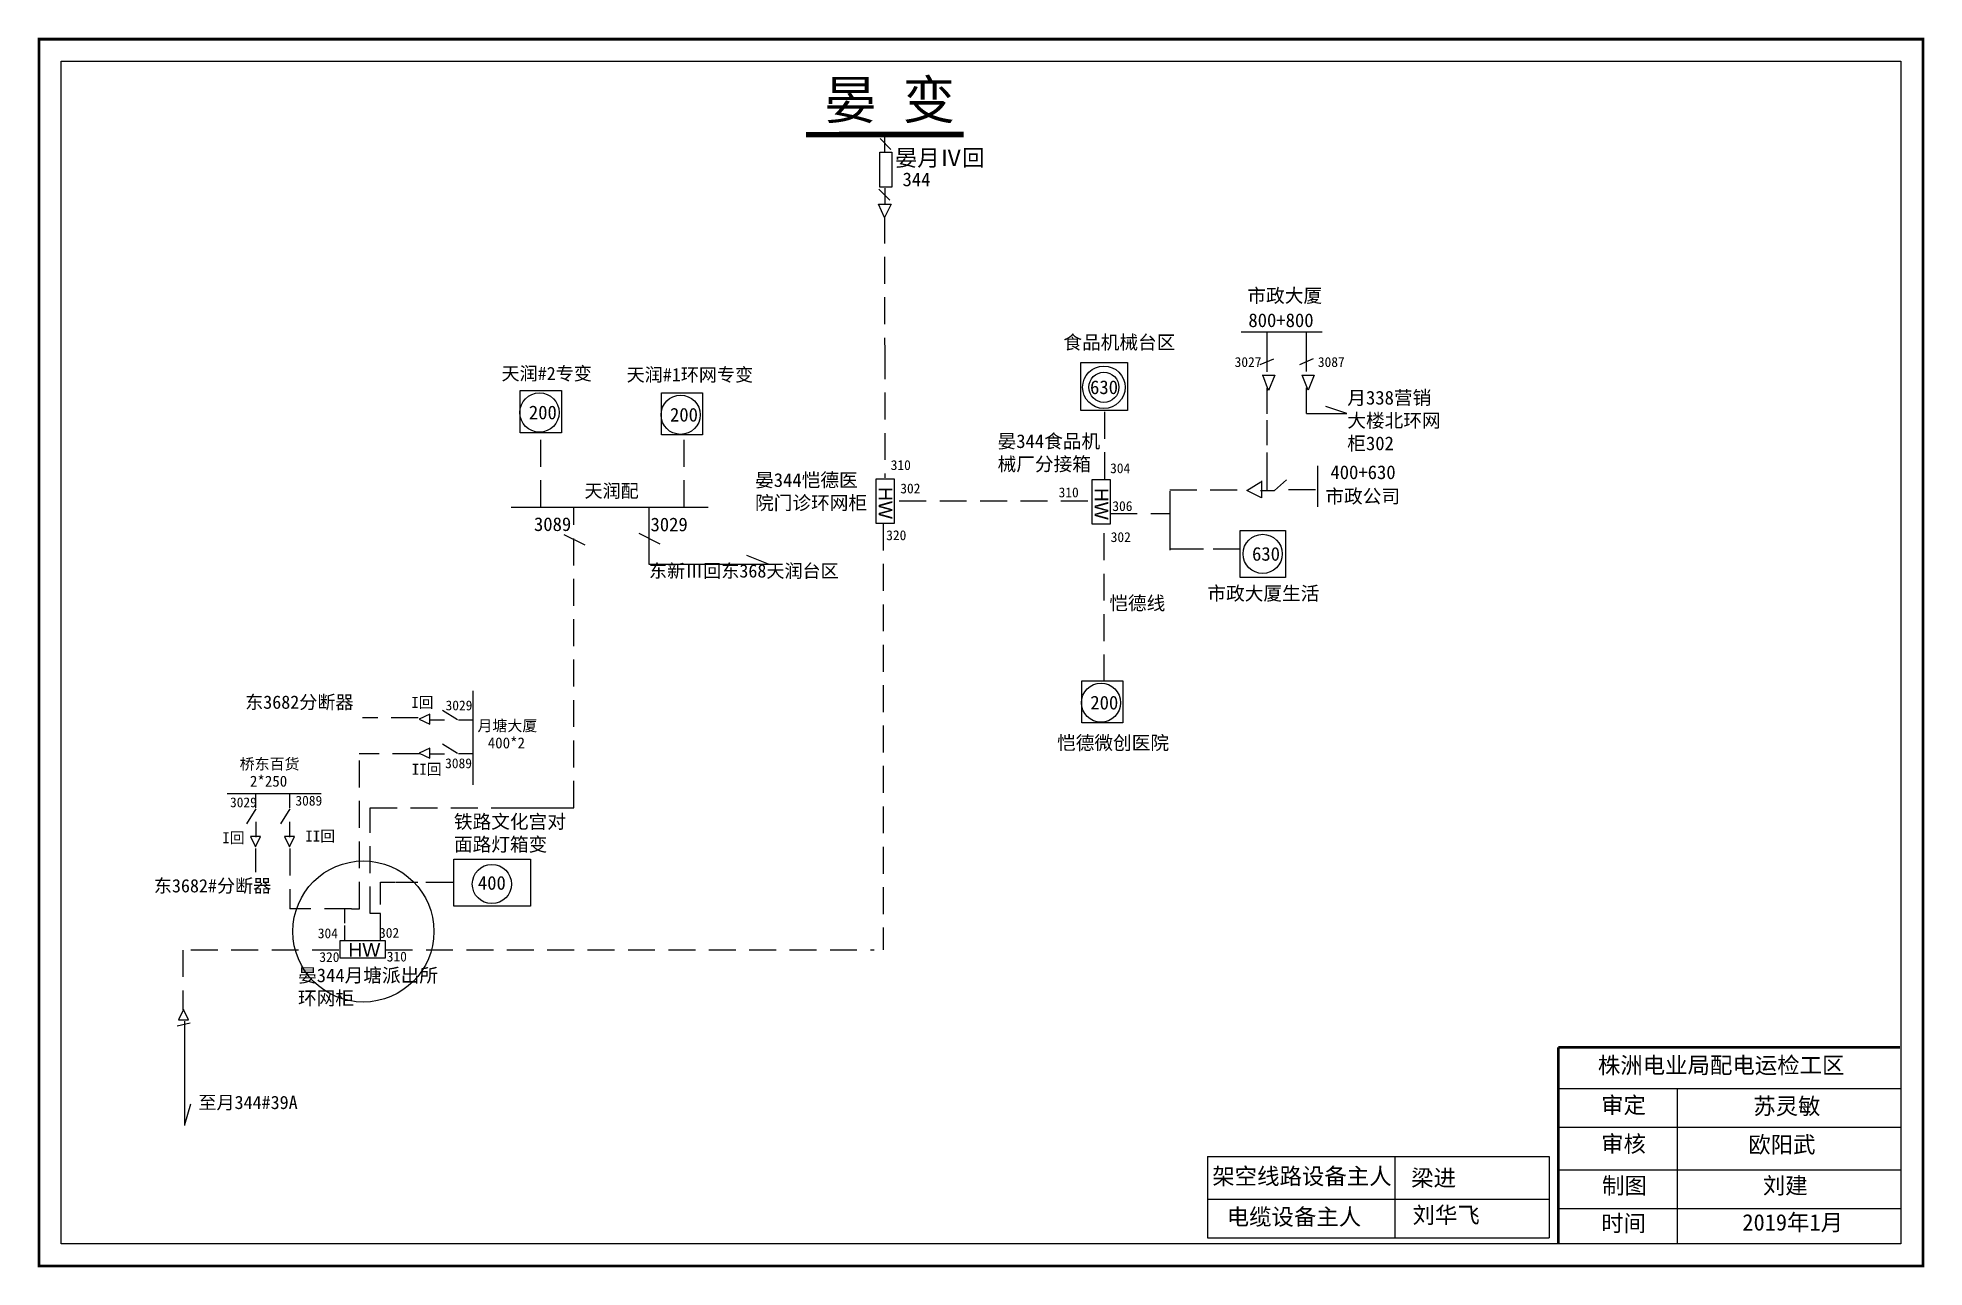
# Model space of a CAD drawing. Extents: x 0 to 344, y 0 to 224.
import ezdxf

# ---------------------------------------------------------------- set-up
doc = ezdxf.new("R2010")
doc.units = 0
doc.header["$LTSCALE"] = 0.774411
doc.linetypes.add('ACAD_ISO02W100', pattern=[15, 12, -3])
doc.linetypes.add('DASHED2', pattern=[9.525, 6.35, -3.175])
doc.layers.get('0').update_dxf_attribs({"linetype": 'CONTINUOUS'})
doc.styles.get("Standard").update_dxf_attribs({"font": '', "height": 2.5})
doc.styles.add('字体', font='', dxfattribs={"height": 2.5})
doc.styles.get('Standard').set_extended_font_data('SimSun')
doc.styles.get('字体').set_extended_font_data('楷体_GB2312')

msp = doc.modelspace()

# ---------------------------------------------------------------- linework, layer by layer
at = {"linetype": 'Continuous'}
for p, q in [((155.47, 203.77), (153.49, 205.75)), ((155.25, 194.54), (153.27, 196.52)), ((153.22, 193.8), (155.51, 193.8)), ((154.3, 191.38), (153.22, 193.8)), ((155.51, 193.8), (154.3, 191.38)), ((220.43, 141.52), (223.04, 143.09)), ((223.15, 140.16), (220.43, 141.52)), ((223.14, 143.3), (223.15, 140.16)), ((79.11, 104.94), (79.11, 87.79)), ((71.25, 100.66), (69.35, 99.75)), ((71.25, 98.84), (71.25, 100.66)), ((76.35, 99.67), (73.58, 101.38)), ((69.35, 99.75), (71.25, 98.84)), ((71.16, 99.65), (73.93, 99.65)), ((76.48, 99.67), (79.11, 99.67)), ((71.25, 94.47), (69.35, 93.56)), ((69.35, 93.56), (71.25, 92.65)), ((71.16, 93.46), (73.93, 93.46)), ((71.25, 92.65), (71.25, 94.47)), ((76.35, 93.48), (73.58, 95.2)), ((76.48, 93.48), (79.11, 93.48)), ((34.26, 86.2), (51.41, 86.2)), ((39.52, 83.56), (39.52, 86.2)), ((45.71, 83.56), (45.71, 86.2)), ((39.52, 83.43), (37.81, 80.66)), ((45.71, 83.43), (44, 80.66)), ((39.54, 78.25), (39.54, 81.01)), ((45.73, 78.25), (45.73, 81.01)), ((40.36, 78.33), (38.54, 78.33)), ((38.54, 78.33), (39.45, 76.44)), ((39.45, 76.44), (40.36, 78.33)), ((46.55, 78.33), (44.73, 78.33)), ((44.73, 78.33), (45.64, 76.44)), ((45.64, 76.44), (46.55, 78.33)), ((26.29, 46.79), (25.38, 44.9)), ((25.38, 44.9), (27.2, 44.9)), ((27.2, 44.9), (26.29, 46.79)), ((277.36, 32.37), (339.73, 32.37)), ((299.01, 32.36), (299.01, 4.03)), ((277.36, 25.26), (339.73, 25.26)), ((213.28, 19.92), (213.28, 5.07)), ((213.28, 19.92), (275.65, 19.92)), ((247.49, 19.92), (247.49, 5.07)), ((275.65, 19.92), (275.65, 5.07)), ((277.36, 17.51), (339.73, 17.51)), ((213.28, 12.17), (275.65, 12.17)), ((277.36, 10.41), (339.73, 10.41)), ((213.28, 5.07), (275.65, 5.07))]:
    msp.add_line(p, q, dxfattribs=at)
at = {"linetype": 'ACAD_ISO02W100'}
msp.add_line((154.33, 203.27), (154.33, 206.36), dxfattribs=at)
msp.add_line((154.37, 196.7), (154.37, 193.78))
at = {"color": 7, "linetype": 'DASHED2'}
for p, q in [((154.3, 191.54), (154.33, 166.76)), ((154.33, 166.76), (154.33, 143.84)), ((194.55, 143.6), (194.55, 156.02)), ((206.39, 141.62), (220.49, 141.62)), ((191.42, 139.59), (156.16, 139.59)), ((154.03, 135.48), (154.03, 57.64)), ((194.41, 106.66), (194.41, 134.91)), ((195.53, 137.32), (206.48, 137.32)), ((69.4, 93.47), (58.38, 93.47)), ((58.42, 65.17), (58.42, 93.42)), ((65, 70.02), (69.1, 70.01)), ((70.55, 70.01), (75.64, 70.01)), ((56.95, 65.17), (45.73, 65.17)), ((55.78, 62.53), (55.78, 65.17)), ((26.15, 57.62), (26.15, 46.68)), ((54.69, 57.62), (26.15, 57.62)), ((63.21, 57.64), (152.39, 57.64))]:
    msp.add_line(p, q, dxfattribs=at)
at = {"color": 0, "linetype": 'Continuous'}
for p, q in [((219.42, 170.49), (234.2, 170.49)), ((224.15, 163.21), (224.15, 170.3)), ((231.38, 163.26), (231.38, 170.35)), ((222.87, 164.5), (225.37, 165.54)), ((230.11, 164.55), (232.61, 165.59)), ((223.27, 162.55), (225.54, 162.55)), ((224.4, 159.8), (223.35, 162.55)), ((225.54, 162.55), (224.4, 159.8)), ((230.51, 162.6), (232.77, 162.6)), ((231.64, 159.86), (230.59, 162.6)), ((232.77, 162.6), (231.64, 159.86)), ((224.14, 155.53), (224.14, 160.21)), ((231.38, 155.58), (231.38, 160.26)), ((231.36, 155.55), (238.71, 155.55)), ((238.73, 155.55), (234.87, 156.88)), ((26.55, 25.75), (27.65, 29.56))]:
    msp.add_line(p, q, dxfattribs=at)
at = {"color": 0, "linetype": 'DASHED2'}
for p, q in [((91.54, 138.48), (91.54, 152.06)), ((117.73, 138.48), (117.73, 152.23)), ((97.56, 83.59), (97.56, 138.48)), ((60.37, 64.29), (60.37, 83.59)), ((60.37, 83.59), (87.18, 83.59)), ((62.24, 64.29), (60.37, 64.29))]:
    msp.add_line(p, q, dxfattribs=at)
at = {"color": 7, "linetype": 'Continuous'}
for p, q in [((224.14, 149.82), (224.14, 154.35)), ((224.14, 141.5), (224.14, 148.44)), ((233.41, 138.55), (233.41, 146.03)), ((206.46, 130.63), (206.48, 141.42)), ((222.96, 141.5), (225.52, 141.5)), ((225.52, 141.5), (227.69, 143.47)), ((228.08, 141.7), (233.01, 141.7)), ((206.43, 130.87), (212.54, 130.87)), ((214.31, 130.87), (219.24, 130.87)), ((62.24, 65.91), (62.24, 70.02)), ((62.24, 70.02), (64.88, 70.02)), ((55.78, 59.3), (55.78, 62.09)), ((56.95, 65.17), (58.42, 65.17)), ((62.24, 59.3), (62.24, 64.29)), ((25.13, 43.8), (27.49, 44.34)), ((26.48, 44.66), (26.48, 25.59))]:
    msp.add_line(p, q, dxfattribs=at)
at = {"color": 0}
for p, q in [((86.14, 138.48), (122.11, 138.48)), ((111.29, 138.48), (111.29, 128.05)), ((95.73, 133.51), (99.57, 131.57)), ((109.46, 133.75), (113.29, 131.8)), ((111.29, 128.05), (133.14, 128.05)), ((133.14, 128.05), (129.18, 129.63)), ((87.18, 83.59), (97.56, 83.59))]:
    msp.add_line(p, q, dxfattribs=at)
at = {"linetype": 'DASHED2'}
for p, q in [((69.14, 100), (58.96, 100)), ((39.47, 76.14), (39.47, 71.86)), ((45.74, 76.14), (45.73, 65.17))]:
    msp.add_line(p, q, dxfattribs=at)
at = {"linetype": 'Continuous', "const_width": 0.5}
msp.add_lwpolyline([(-0.07, 223.92), (343.9, 223.92), (343.9, -0.04), (-0.07, -0.04)], close=True, dxfattribs=at)
at = {"linetype": 'Continuous'}
msp.add_lwpolyline([(3.98, 219.88), (339.86, 219.88), (339.86, 4), (3.98, 4)], close=True, dxfattribs=at)
for points, const_width in [([(168.78, 206.52), (139.96, 206.49)], 1), ([(277.32, 39.87), (277.32, 4.14)], 0.5), ([(277.36, 39.87), (339.73, 39.87)], 0.5)]:
    msp.add_lwpolyline(points, dxfattribs=dict(at, const_width=const_width))
at = {"linetype": 'ACAD_ISO02W100'}
msp.add_lwpolyline([(155.66, 196.87), (153.45, 196.87), (153.45, 203.27), (155.66, 203.27)], close=True, dxfattribs=at)
at = {"color": 0, "linetype": 'Continuous'}
for points in [[(190.15, 164.87), (198.68, 164.87), (198.68, 156.15), (190.15, 156.15)], [(219.26, 134.19), (227.51, 134.19), (227.51, 125.65), (219.26, 125.65)], [(190.31, 106.78), (197.81, 106.78), (197.81, 99.09), (190.31, 99.09)]]:
    msp.add_lwpolyline(points, close=True, dxfattribs=at)
at = {"color": 0}
for points in [[(87.79, 159.75), (95.29, 159.75), (95.29, 152.06), (87.79, 152.06)], [(113.56, 159.33), (121.06, 159.33), (121.06, 151.65), (113.56, 151.65)]]:
    msp.add_lwpolyline(points, close=True, dxfattribs=at)
at = {"color": 7, "linetype": 'Continuous'}
for points in [[(152.77, 143.66), (156.04, 143.66), (156.04, 135.49), (152.77, 135.49)], [(192.23, 143.52), (195.5, 143.52), (195.5, 135.35), (192.23, 135.35)], [(75.68, 74.19), (89.68, 74.19), (89.68, 65.66), (75.68, 65.66)], [(63.09, 59.38), (63.09, 56.11), (54.92, 56.11), (54.92, 59.38)]]:
    msp.add_lwpolyline(points, close=True, dxfattribs=at)
at = {"color": 0, "linetype": 'Continuous'}
for centre, radius in [((194.36, 160.36), 3.88), ((194.36, 160.36), 2.75), ((223.35, 129.94), 3.58), ((193.83, 102.78), 3.58)]:
    msp.add_circle(centre, radius, dxfattribs=at)
at = {"color": 0}
for centre in [(91.3, 155.75), (117.07, 155.34)]:
    msp.add_circle(centre, 3.58, dxfattribs=at)
at = {"color": 1, "linetype": 'Continuous'}
msp.add_circle((59.15, 61.01), 12.88, dxfattribs=at)
at = {"linetype": 'Continuous'}
msp.add_circle((82.61, 69.67), 3.58, dxfattribs=at)

# ---------------------------------------------------------------- texts
at = {"linetype": 'Continuous', "attachment_point": 1, "style": '字体'}
for s, insert, char_height, width in [('晏 变', (143.3, 216.36), 7, 27.4955), ('恺德线', (195.34, 122.2), 2.5, 25.6427), ('东3682分断器', (37.55, 104.09), 2.42, 38.8834), ('月塘大厦', (79.98, 99.59), 2, 20.1941), ('400*2', (81.85, 96.44), 2, 11.4788), ('恺德微创医院', (185.8, 96.7), 2.5, 25.6427), ('桥东百货', (36.56, 92.59), 2, 20.1941), ('2*250', (38.43, 89.45), 2, 11.4788), ('东3682#分断器', (20.88, 70.57), 2.42, 38.8834), ('株洲电业局配电运检工区', (284.56, 38.1), 3, 82.0179), ('审定', (285.15, 30.81), 3, 23.4615), ('{\\fSimSun|b0|i0|c134|p2;苏灵敏}', (312.93, 30.63), 3, 23.4615), ('审核', (285.15, 23.74), 3, 23.4615), ('{\\fSimSun|b0|i0|c134|p2;欧阳武}', (312.02, 23.61), 3, 33.0539), ('{\\f\uffbfﾬￌﾣﾤ_GB2312|b0|i0|c134|p49;架空线路设备主人}', (214.15, 17.84), 3, 58.56), ('梁进', (250.47, 17.51), 3, 47.14), ('制图', (285.32, 16.12), 3, 23.4615), ('{\\fSimSun|b0|i0|c134|p2;刘建}', (314.67, 16.12), 3, 23.4615), ('{\\f\uffbfﾬￌﾣﾤ_GB2312|b0|i0|c134|p49;电缆设备主人}', (216.78, 10.42), 3, 58.56), ('刘华飞', (250.71, 10.74), 3, 33.0539), ('时间', (285.15, 9.24), 3, 23.4615), ('{\\fSimSun|b0|i0|c134|p2;2019年1月}', (310.94, 9.41), 3, 23.4615)]:
    msp.add_mtext(s, dxfattribs=dict(at, insert=insert, char_height=char_height, width=width))
at = {"color": 0, "linetype": 'Continuous', "attachment_point": 1, "style": '字体'}
for s, insert, char_height, width in [('晏月Ⅳ回', (156.19, 203.75), 3, 19.1714), ('3027', (218.23, 165.87), 1.8, 45.2325), ('3087', (233.43, 165.87), 1.8, 45.2325)]:
    msp.add_mtext(s, dxfattribs=dict(at, insert=insert, char_height=char_height, width=width))
at = {"color": 0, "linetype": 'Continuous', "char_height": 2.5, "width": 5.6554, "attachment_point": 1}
for s, insert in [('344', (157.59, 199.57)), ('800+800', (220.74, 173.85)), ('630', (191.83, 161.62)), ('630', (221.41, 131.2)), ('200', (191.88, 104.04))]:
    msp.add_mtext(s, dxfattribs=dict(at, insert=insert))
at = {"color": 0, "attachment_point": 1, "style": '字体'}
for s, insert, char_height, width in [('市政大厦', (220.56, 178.35), 2.5, 26.0053), ('食品机械台区', (186.95, 169.82), 2.5, 21.8614), ('天润#2专变', (84.37, 164.09), 2.42, 38.8834), ('天润#1环网专变', (107.21, 163.87), 2.42, 38.8834), ('天润配', (99.52, 142.66), 2.42, 36.4356), ('东新Ⅲ回东368天润台区', (111.29, 128.05), 2.42, 38.8834), ('铁路文化宫对面路灯箱变', (75.67, 82.32), 2.5, 21.9815)]:
    msp.add_mtext(s, dxfattribs=dict(at, insert=insert, char_height=char_height, width=width))
at = {"attachment_point": 1, "style": '字体'}
for s, insert, char_height, width in [('月338营销大楼北环网柜302', (238.8, 159.71), 2.5, 17.0556), ('市政公司', (234.8, 141.72), 2.5, 16.4292), ('市政大厦生活', (213.25, 123.99), 2.5, 27.582), ('I回', (67.87, 103.83), 2, 15.9035), ('II回', (67.98, 91.63), 2, 15.9035), ('I回', (33.37, 79.12), 2, 15.9035), ('II回', (48.54, 79.43), 2, 15.9035), ('{\\fSimSun|b0|i0|c134|p2;至月344#39A}', (29.02, 31.01), 2.42, 22.9026)]:
    msp.add_mtext(s, dxfattribs=dict(at, insert=insert, char_height=char_height, width=width))
at = {"color": 0, "char_height": 2.5, "width": 5.6554, "attachment_point": 1}
for s, insert in [('200', (89.36, 157.02)), ('200', (115.13, 156.6)), ('3089', (90.29, 136.62)), ('3029', (111.57, 136.57))]:
    msp.add_mtext(s, dxfattribs=dict(at, insert=insert))
at = {"color": 7, "linetype": 'Continuous', "attachment_point": 1, "style": '字体'}
for s, insert, char_height, width in [('{\\fSimSun|b0|i0|c134|p2;晏}344{\\fSimSun|b0|i0|c134|p2;食品机械厂分接箱}', (174.94, 151.77), 2.5, 21.5537), ('{\\fSimSun|b0|i0|c134|p2;晏}344{\\fSimSun|b0|i0|c134|p2;恺德医院门诊环网柜}', (130.66, 144.68), 2.5, 21.5537), ('310', (155.43, 147.06), 1.8, 45.2325), ('304', (195.49, 146.48), 1.8, 45.2325), ('302', (157.18, 142.79), 1.8, 45.2325), ('310', (186.09, 142.08), 1.8, 45.2325), ('306', (195.9, 139.57), 1.8, 45.2325), ('320', (154.61, 134.25), 1.8, 45.2325), ('302', (195.6, 133.91), 1.8, 45.2325), ('3029', (74.15, 103.18), 1.8, 4.1927), ('3089', (74.07, 92.62), 1.8, 4.1927), ('3029', (34.79, 85.49), 1.8, 4.1927), ('3089', (46.73, 85.79), 1.8, 4.1927), ('{\\fArial|b0|i0|c0|p32;HW}', (56.42, 58.91), 2.5, 45.2325), ('320', (51.1, 57.24), 1.8, 45.2325), ('310', (63.41, 57.33), 1.8, 45.2325), ('{\\fSimSun|b0|i0|c134|p2;晏}344{\\fSimSun|b0|i0|c134|p2;月塘派出所环网柜}', (47.21, 54.26), 2.5, 26.6742)]:
    msp.add_mtext(s, dxfattribs=dict(at, insert=insert, char_height=char_height, width=width))
at = {"linetype": 'Continuous', "char_height": 2.5, "width": 5.6554, "attachment_point": 1}
for s, insert in [('400+630', (235.72, 146.1)), ('400', (80.05, 71.13))]:
    msp.add_mtext(s, dxfattribs=dict(at, insert=insert))
at = {"color": 7, "linetype": 'Continuous', "char_height": 2.5, "width": 45.2325, "attachment_point": 1, "rotation": 270, "style": '字体'}
for insert in [(155.72, 142.13), (195.17, 141.98)]:
    msp.add_mtext('{\\fArial|b0|i0|c0|p32;HW}', dxfattribs=dict(at, insert=insert))
at = {"color": 1, "linetype": 'Continuous', "char_height": 1.8, "width": 45.2325, "attachment_point": 1, "style": '字体'}
for s, insert in [('304', (50.82, 61.58)), ('302', (62, 61.66))]:
    msp.add_mtext(s, dxfattribs=dict(at, insert=insert))

doc.saveas('drawing.dxf')
